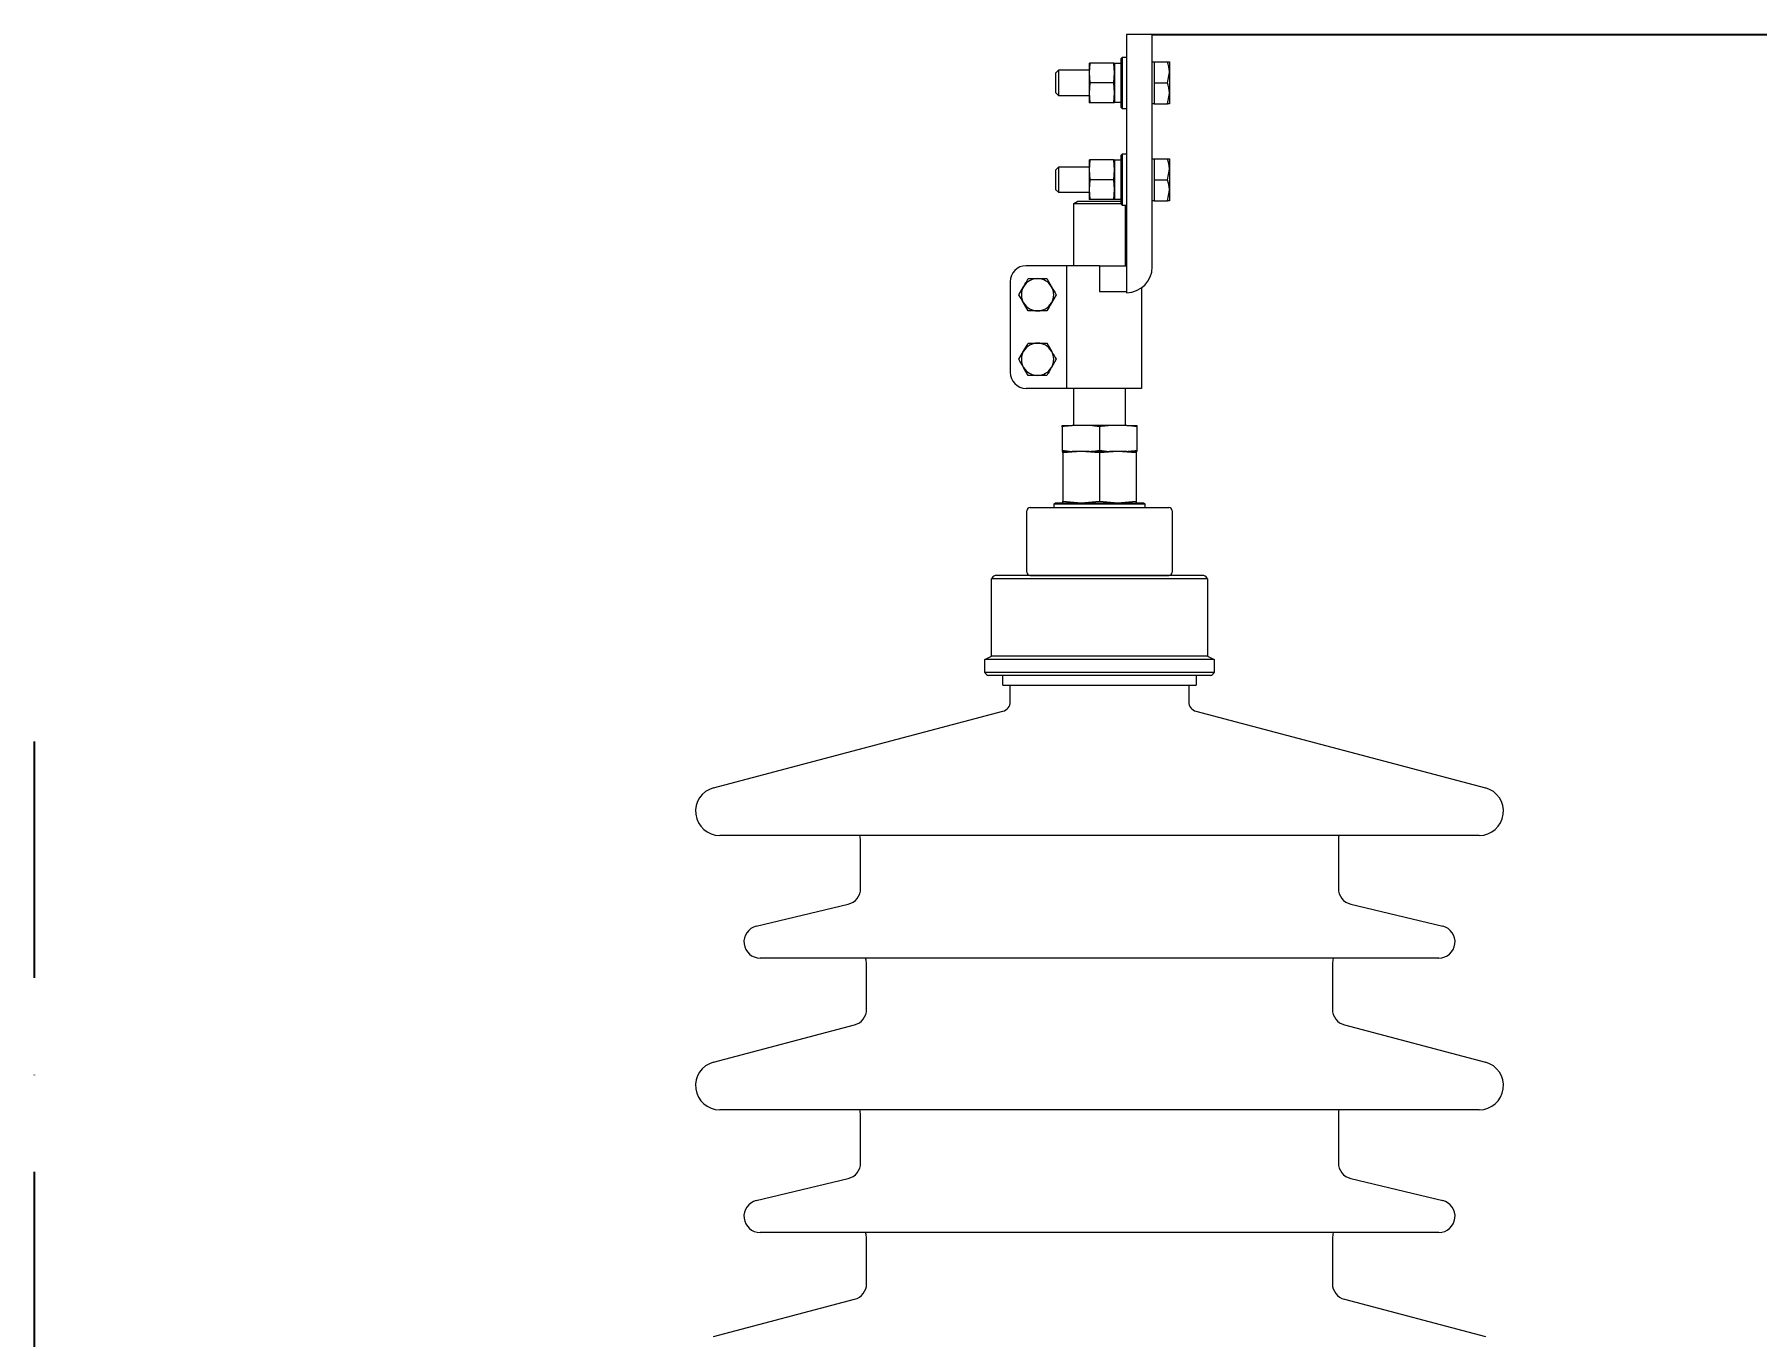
# Model space of a CAD drawing. Header units: millimetres. Extents: x 30710 to 48779, y -19256 to -8564.
# Drawn here: x 39610 to 40143, y -10259 to -9855 of the extents above; entities that cross this region are included whole.
import ezdxf

# ---------------------------------------------------------------- set-up
doc = ezdxf.new("R2010")
doc.units = ezdxf.units.MM
doc.header["$LTSCALE"] = 10
doc.linetypes.add('ACAD_ISO04W100', pattern=[30, 24, -3, 0, -3])
doc.layers.get('0').update_dxf_attribs({"color": 1, "linetype": 'ACAD_ISO04W100', "lineweight": 25})
doc.layers.add('2', color=3, linetype='Continuous', lineweight=25)
doc.layers.add('粗实线', color=4, linetype='Continuous', lineweight=18)
doc.styles.get("Standard").update_dxf_attribs({"font": ''})
doc.styles.get('Standard').set_extended_font_data('arial')
doc.dimstyles.new('2', dxfattribs={"dimscale": 20, "dimtxt": 2.5, "dimasz": 2.5, "dimexe": 1.5, "dimexo": 0, "dimgap": 0.5, "dimtad": 1, "dimtoh": 1, "dimtxsty": 'Standard', "dimcen": -2.5, "dimdle": 5, "dimclrd": 3, "dimclre": 3, "dimclrt": 3, "dimazin": 2, "dimtfac": 1, "dimtmove": 0, "dimatfit": 2, "dimfxl": 0, "dimtolj": 1, "dimarcsym": 0})

# ---------------------------------------------------------------- blocks, each defined once
blk = doc.blocks.new('*X60')
at = {"layer": '2', "linetype": 'Continuous'}
for points in [[(40509.55, -9855.15), (40501.21, -9905.15), (40517.88, -9905.15)], [(40509.55, -12248.16), (40501.21, -12198.16), (40517.88, -12198.16)]]:
    blk.add_hatch(color=3, dxfattribs=at).paths.add_polyline_path(points, flags=0)
at = {"layer": '2', "color": 3, "linetype": 'Continuous'}
for p, q in [((39955.9, -9855.15), (40539.55, -9855.15)), ((40509.55, -12248.16), (40509.55, -9855.15)), ((40184.55, -12248.16), (40539.55, -12248.16))]:
    blk.add_line(p, q, dxfattribs=at)
at = {"layer": '2', "color": 3, "insert": (40474.03, -11051.65), "char_height": 50, "width": 299.9238, "attachment_point": 5, "rotation": 90}
blk.add_mtext('2450', dxfattribs=at)

msp = doc.modelspace()

# ---------------------------------------------------------------- linework, layer by layer
msp.add_line((39609.545, -12248.159), (39609.545, -10074.19))
at = {"layer": '粗实线'}
for p, q in [((39947.905, -9855.151), (39947.905, -9935.151)), ((39955.905, -9855.151), (39947.905, -9855.151)), ((39955.905, -9927.151), (39955.905, -9855.151)), ((39936.56, -9864.002), (39936.305, -9867.077)), ((39936.305, -9864.002), (39936.305, -9867.077)), ((39943.95, -9864.002), (39936.56, -9864.002)), ((39944.205, -9867.077), (39943.95, -9864.002)), ((39944.205, -9864.002), (39944.205, -9867.077)), ((39944.205, -9864.013), (39946.305, -9864.013)), ((39946.305, -9862.551), (39946.705, -9862.151)), ((39946.305, -9877.751), (39946.305, -9862.551)), ((39946.705, -9862.151), (39947.905, -9862.151)), ((39946.705, -9878.151), (39946.705, -9862.151)), ((39955.905, -9863.651), (39956.505, -9863.651)), ((39956.505, -9863.651), (39960.624, -9863.651)), ((39956.505, -9863.651), (39956.505, -9866.901)), ((39961.205, -9863.651), (39961.205, -9866.901)), ((39925.905, -9867.151), (39926.905, -9866.151)), ((39925.905, -9867.151), (39925.905, -9873.151)), ((39926.905, -9866.151), (39936.305, -9866.151)), ((39926.905, -9874.151), (39926.905, -9866.151)), ((39936.305, -9867.077), (39936.56, -9870.151)), ((39936.305, -9867.077), (39936.305, -9873.225)), ((39936.56, -9870.151), (39936.305, -9873.225)), ((39943.95, -9870.151), (39936.56, -9870.151)), ((39943.95, -9870.151), (39944.205, -9867.077)), ((39944.205, -9873.225), (39943.95, -9870.151)), ((39944.205, -9867.077), (39944.205, -9873.225)), ((39956.505, -9866.901), (39956.505, -9870.151)), ((39956.505, -9870.151), (39960.624, -9870.151)), ((39956.505, -9870.151), (39956.505, -9873.401)), ((39960.624, -9870.151), (39961.205, -9866.901)), ((39961.205, -9866.901), (39961.205, -9873.401)), ((39926.905, -9874.151), (39925.905, -9873.151)), ((39936.305, -9874.151), (39926.905, -9874.151)), ((39936.305, -9873.225), (39936.56, -9876.3)), ((39936.305, -9873.225), (39936.305, -9876.3)), ((39943.95, -9876.3), (39936.56, -9876.3)), ((39943.95, -9876.3), (39944.205, -9873.225)), ((39944.205, -9873.225), (39944.205, -9876.3)), ((39946.305, -9876.267), (39944.205, -9876.267)), ((39956.505, -9876.651), (39955.905, -9876.651)), ((39956.505, -9873.401), (39956.505, -9876.651)), ((39956.505, -9876.651), (39960.624, -9876.651)), ((39960.624, -9876.651), (39961.205, -9873.401)), ((39961.205, -9873.401), (39961.205, -9876.651)), ((39946.705, -9878.151), (39946.305, -9877.751)), ((39947.905, -9878.151), (39946.705, -9878.151)), ((39946.305, -9892.551), (39946.705, -9892.151)), ((39946.305, -9907.751), (39946.305, -9892.551)), ((39946.705, -9892.151), (39947.905, -9892.151)), ((39946.705, -9908.151), (39946.705, -9892.151)), ((39925.905, -9897.151), (39926.905, -9896.151)), ((39925.905, -9897.151), (39925.905, -9903.151)), ((39926.905, -9896.151), (39936.305, -9896.151)), ((39926.905, -9904.151), (39926.905, -9896.151)), ((39936.56, -9894.002), (39936.305, -9897.077)), ((39936.305, -9894.002), (39936.305, -9897.077)), ((39936.305, -9897.077), (39936.56, -9900.151)), ((39936.305, -9897.077), (39936.305, -9903.225)), ((39943.95, -9894.002), (39936.56, -9894.002)), ((39944.205, -9897.077), (39943.95, -9894.002)), ((39943.95, -9900.151), (39944.205, -9897.077)), ((39944.205, -9894.002), (39944.205, -9897.077)), ((39944.205, -9894.013), (39946.305, -9894.013)), ((39944.205, -9897.077), (39944.205, -9903.225)), ((39955.905, -9893.651), (39956.505, -9893.651)), ((39956.505, -9893.651), (39960.624, -9893.651)), ((39956.505, -9893.651), (39956.505, -9896.901)), ((39956.505, -9896.901), (39956.505, -9900.151)), ((39960.624, -9900.151), (39961.205, -9896.901)), ((39961.205, -9893.651), (39961.205, -9896.901)), ((39961.205, -9896.901), (39961.205, -9903.401)), ((39926.905, -9904.151), (39925.905, -9903.151)), ((39936.56, -9900.151), (39936.305, -9903.225)), ((39936.305, -9903.225), (39936.56, -9906.3)), ((39936.305, -9903.225), (39936.305, -9906.3)), ((39943.95, -9900.151), (39936.56, -9900.151)), ((39944.205, -9903.225), (39943.95, -9900.151)), ((39943.95, -9906.3), (39944.205, -9903.225)), ((39944.205, -9903.225), (39944.205, -9906.3)), ((39956.505, -9900.151), (39960.624, -9900.151)), ((39956.505, -9900.151), (39956.505, -9903.401)), ((39936.305, -9904.151), (39926.905, -9904.151)), ((39931.545, -9907.54), (39932.844, -9906.79)), ((39931.545, -9926.79), (39931.545, -9907.54)), ((39931.545, -9907.54), (39946.305, -9907.54)), ((39932.844, -9906.79), (39946.246, -9906.79)), ((39943.95, -9906.3), (39936.56, -9906.3)), ((39946.305, -9906.267), (39944.205, -9906.267)), ((39946.246, -9906.79), (39946.305, -9906.824)), ((39946.705, -9908.151), (39946.305, -9907.751)), ((39947.905, -9908.151), (39946.705, -9908.151)), ((39947.545, -9908.151), (39947.545, -9926.79)), ((39956.505, -9906.651), (39955.905, -9906.651)), ((39956.505, -9903.401), (39956.505, -9906.651)), ((39956.505, -9906.651), (39960.624, -9906.651)), ((39960.624, -9906.651), (39961.205, -9903.401)), ((39961.205, -9903.401), (39961.205, -9906.651)), ((39929.298, -9926.79), (39916.848, -9926.79)), ((39939.545, -9926.79), (39929.298, -9926.79)), ((39929.298, -9926.79), (39929.298, -9964.79)), ((39939.545, -9926.79), (39947.905, -9926.79)), ((39939.545, -9926.79), (39939.545, -9934.79)), ((39911.848, -9931.79), (39911.848, -9959.79)), ((39914.575, -9935.79), (39916.018, -9933.29)), ((39923.235, -9930.79), (39924.678, -9933.29)), ((39939.545, -9934.79), (39947.905, -9934.79)), ((39952.545, -9933.667), (39952.545, -9964.79)), ((39917.461, -9940.79), (39916.018, -9938.29)), ((39926.122, -9935.79), (39924.678, -9938.29)), ((39923.235, -9950.79), (39924.678, -9953.29)), ((39914.575, -9955.79), (39916.018, -9953.29)), ((39926.122, -9955.79), (39924.678, -9958.29)), ((39917.461, -9960.79), (39916.018, -9958.29)), ((39929.298, -9964.79), (39916.848, -9964.79)), ((39952.545, -9964.79), (39929.298, -9964.79)), ((39931.545, -9976.334), (39931.545, -9964.79)), ((39947.545, -9964.79), (39947.545, -9976.334)), ((39927.962, -9976.703), (39927.962, -9976.334)), ((39927.962, -9976.334), (39931.038, -9976.334)), ((39927.962, -9976.703), (39927.962, -9983.966)), ((39936.469, -9976.334), (39931.038, -9976.334)), ((39939.545, -9976.703), (39936.469, -9976.334)), ((39942.621, -9976.334), (39936.469, -9976.334)), ((39939.545, -9976.703), (39939.545, -9983.966)), ((39948.052, -9976.334), (39942.621, -9976.334)), ((39951.128, -9976.703), (39948.052, -9976.334)), ((39948.052, -9976.334), (39951.128, -9976.334)), ((39951.128, -9976.334), (39951.128, -9976.703)), ((39951.128, -9976.703), (39951.128, -9983.966)), ((39927.962, -9983.966), (39931.038, -9984.334)), ((39927.962, -9983.966), (39927.962, -9984.334)), ((39927.962, -9984.334), (39931.038, -9984.334)), ((39933.879, -9984.334), (39928.213, -9984.804)), ((39928.213, -9984.804), (39928.213, -9984.334)), ((39928.213, -9984.804), (39928.213, -9999.764)), ((39936.469, -9984.334), (39931.038, -9984.334)), ((39939.545, -9984.804), (39933.879, -9984.334)), ((39936.469, -9984.334), (39942.621, -9984.334)), ((39939.545, -9983.966), (39942.621, -9984.334)), ((39945.211, -9984.334), (39939.545, -9984.804)), ((39939.545, -9984.804), (39939.545, -9999.764)), ((39948.052, -9984.334), (39942.621, -9984.334)), ((39950.877, -9984.804), (39945.211, -9984.334)), ((39948.052, -9984.334), (39951.128, -9984.334)), ((39950.877, -9984.334), (39950.877, -9984.804)), ((39950.877, -9984.804), (39950.877, -9999.764)), ((39951.128, -9983.966), (39951.128, -9984.334)), ((39917.045, -10021.734), (39917.045, -10002.734)), ((39918.045, -10001.734), (39961.045, -10001.734)), ((39925.545, -10000.609), (39925.92, -10000.234)), ((39925.545, -10001.734), (39925.545, -10000.609)), ((39925.545, -10000.609), (39953.545, -10000.609)), ((39925.92, -10000.234), (39953.17, -10000.234)), ((39928.213, -9999.764), (39933.879, -10000.234)), ((39928.213, -10000.234), (39928.213, -9999.764)), ((39933.879, -10000.234), (39939.545, -9999.764)), ((39939.545, -9999.764), (39945.211, -10000.234)), ((39945.211, -10000.234), (39950.877, -9999.764)), ((39950.877, -9999.764), (39950.877, -10000.234)), ((39953.17, -10000.234), (39953.545, -10000.609)), ((39953.545, -10000.609), (39953.545, -10001.734)), ((39962.045, -10002.734), (39962.045, -10021.734)), ((39906.045, -10047.79), (39906.045, -10023.767)), ((39973.045, -10023.767), (39906.045, -10023.767)), ((39971.901, -10022.79), (39907.19, -10022.79)), ((39918.045, -10022.734), (39961.045, -10022.734)), ((39973.045, -10023.767), (39973.045, -10047.79)), ((39904.045, -10048.79), (39906.045, -10047.79)), ((39904.045, -10052.813), (39904.045, -10048.79)), ((39975.045, -10048.79), (39904.045, -10048.79)), ((39973.045, -10047.79), (39906.045, -10047.79)), ((39973.045, -10047.79), (39975.045, -10048.79)), ((39975.045, -10048.79), (39975.045, -10052.813)), ((39975.045, -10052.813), (39904.045, -10052.813)), ((39973.901, -10053.79), (39905.19, -10053.79)), ((39909.545, -10056.79), (39909.545, -10053.79)), ((39909.545, -10056.79), (39969.545, -10056.79)), ((39911.877, -10061.924), (39911.877, -10056.79)), ((39967.213, -10056.79), (39967.213, -10061.924)), ((39969.545, -10053.79), (39969.545, -10056.79)), ((39819.96, -10088.539), (39909.644, -10064.824)), ((39969.446, -10064.824), (40059.13, -10088.539)), ((40057.213, -10103.29), (39821.878, -10103.29)), ((39865.536, -10119.721), (39865.536, -10104.721)), ((40013.555, -10104.721), (40013.555, -10119.721)), ((39833.21, -10131.428), (39861.704, -10124.583)), ((40017.387, -10124.583), (40045.881, -10131.428)), ((40044.713, -10141.29), (39834.378, -10141.29)), ((39867.378, -10157.151), (39867.378, -10142.947)), ((40011.713, -10142.947), (40011.713, -10157.151)), ((39819.96, -10173.539), (39863.656, -10161.985)), ((40015.435, -10161.985), (40059.13, -10173.539)), ((40057.213, -10188.29), (39821.878, -10188.29)), ((39865.536, -10204.721), (39865.536, -10189.721)), ((40013.555, -10189.721), (40013.555, -10204.721)), ((39833.21, -10216.428), (39861.704, -10209.583)), ((40017.387, -10209.583), (40045.881, -10216.428)), ((40044.713, -10226.29), (39834.378, -10226.29)), ((39867.378, -10242.151), (39867.378, -10227.947)), ((40011.713, -10227.947), (40011.713, -10242.151)), ((39819.96, -10258.539), (39863.656, -10246.985)), ((40015.435, -10246.985), (40059.13, -10258.539))]:
    msp.add_line(p, q, dxfattribs=at)
for points in [[(39865.536, -10104.721), (39865.44, -10103.746), (39865.327, -10103.29)], [(40013.764, -10103.29), (40013.651, -10103.746), (40013.555, -10104.721)], [(39867.378, -10142.947), (39867.282, -10141.972), (39867.095, -10141.29)], [(40011.996, -10141.29), (40011.809, -10141.972), (40011.713, -10142.947)], [(39865.536, -10189.721), (39865.44, -10188.746), (39865.327, -10188.29)], [(40013.764, -10188.29), (40013.651, -10188.746), (40013.555, -10189.721)], [(39867.378, -10227.947), (39867.282, -10226.972), (39867.095, -10226.29)], [(40011.996, -10226.29), (40011.809, -10226.972), (40011.713, -10227.947)]]:
    msp.add_lwpolyline(points, dxfattribs=at)
for centre, radius, start, end in [((39916.848, -9931.79), 5, 90, 180), ((39947.905, -9927.151), 8, 270, 0), ((39920.348, -9935.79), 5, 150, 210), ((39920.348, -9935.79), 5, 90, 150), ((39920.348, -9935.79), 5, 30, 90), ((39920.348, -9935.79), 5, 330, 30), ((39920.348, -9935.79), 5, 210, 270), ((39920.348, -9935.79), 5, 270, 330), ((39920.348, -9955.79), 5, 90, 150), ((39920.348, -9955.79), 5, 30, 90), ((39920.348, -9955.79), 5, 150, 210), ((39920.348, -9955.79), 5, 330, 30), ((39916.848, -9959.79), 5, 180, 270), ((39920.348, -9955.79), 5, 210, 270), ((39920.348, -9955.79), 5, 270, 330), ((39918.045, -10002.734), 1, 90, 180), ((39961.045, -10002.734), 1, 0, 90), ((39907.797, -10024.66), 1.966, 107.97757, 152.97757), ((39918.045, -10021.734), 1, 180, 270), ((39961.045, -10021.734), 1, 270, 0), ((39971.294, -10024.66), 1.966, 27.02243, 72.02243), ((39905.797, -10051.92), 1.966, 207.02243, 252.02243), ((39973.294, -10051.92), 1.966, 287.97757, 332.97757), ((39908.877, -10061.924), 3, 284.81144, 360), ((39970.213, -10061.924), 3, 180, 255.18856), ((39821.878, -10095.79), 7.5, 104.81144, 270), ((40057.213, -10095.79), 7.5, 270, 75.18856), ((39860.536, -10119.721), 5, 283.50795, 0), ((40018.555, -10119.721), 5, 180, 256.49205), ((39834.378, -10136.29), 5, 103.50795, 270), ((40044.713, -10136.29), 5, 270, 76.49205), ((39862.378, -10157.151), 5, 284.81144, 360), ((40016.713, -10157.151), 5, 180, 255.18856), ((39821.878, -10180.79), 7.5, 104.81144, 270), ((40057.213, -10180.79), 7.5, 270, 75.18856), ((39860.536, -10204.721), 5, 283.50795, 0), ((40018.555, -10204.721), 5, 180, 256.49205), ((39834.378, -10221.29), 5, 103.50795, 270), ((40044.713, -10221.29), 5, 270, 76.49205), ((39862.378, -10242.151), 5, 284.81144, 0), ((40016.713, -10242.151), 5, 180, 255.18856)]:
    msp.add_arc(centre, radius, start, end, dxfattribs=at)
for points, knots in [([(39936.305, -9864.002), (39936.334, -9864.002), (39936.373, -9864.002), (39936.525, -9864.002), (39936.56, -9864.002)], [0, 0, 0, 0, 0.19724856, 0.25487853, 0.25487853, 0.25487853, 0.25487853]), ([(39943.95, -9864.002), (39943.984, -9864.002), (39944.137, -9864.002), (39944.175, -9864.002), (39944.205, -9864.002)], [0, 0, 0, 0, 0.05762997, 0.25487853, 0.25487853, 0.25487853, 0.25487853]), ([(39961.205, -9866.901), (39961.204, -9866.824), (39961.196, -9865.726), (39960.9, -9864.651), (39960.624, -9863.651)], [0, 0, 0, 0, 0.232437, 3.3103722, 3.3103722, 3.3103722, 3.3103722]), ([(39960.624, -9863.651), (39960.701, -9863.651), (39961.043, -9863.651), (39961.134, -9863.651), (39961.205, -9863.651)], [0, 0, 0, 0, 0.12987821, 0.58055658, 0.58055658, 0.58055658, 0.58055658]), ([(39961.205, -9873.401), (39961.204, -9873.324), (39961.196, -9872.226), (39960.9, -9871.151), (39960.624, -9870.151)], [0, 0, 0, 0, 0.232437, 3.3103722, 3.3103722, 3.3103722, 3.3103722]), ([(39936.56, -9876.3), (39936.525, -9876.3), (39936.373, -9876.3), (39936.334, -9876.3), (39936.305, -9876.3)], [0, 0, 0, 0, 0.05762997, 0.25487853, 0.25487853, 0.25487853, 0.25487853]), ([(39944.205, -9876.3), (39944.175, -9876.3), (39944.137, -9876.3), (39943.984, -9876.3), (39943.95, -9876.3)], [0, 0, 0, 0, 0.19724856, 0.25487853, 0.25487853, 0.25487853, 0.25487853]), ([(39961.205, -9876.651), (39961.134, -9876.651), (39961.043, -9876.651), (39960.701, -9876.651), (39960.624, -9876.651)], [0, 0, 0, 0, 0.45067837, 0.58055658, 0.58055658, 0.58055658, 0.58055658]), ([(39936.305, -9894.002), (39936.334, -9894.002), (39936.373, -9894.002), (39936.525, -9894.002), (39936.56, -9894.002)], [0, 0, 0, 0, 0.19724856, 0.25487853, 0.25487853, 0.25487853, 0.25487853]), ([(39943.95, -9894.002), (39943.984, -9894.002), (39944.137, -9894.002), (39944.175, -9894.002), (39944.205, -9894.002)], [0, 0, 0, 0, 0.05762997, 0.25487853, 0.25487853, 0.25487853, 0.25487853]), ([(39961.205, -9896.901), (39961.204, -9896.824), (39961.196, -9895.726), (39960.9, -9894.651), (39960.624, -9893.651)], [0, 0, 0, 0, 0.232437, 3.3103722, 3.3103722, 3.3103722, 3.3103722]), ([(39960.624, -9893.651), (39960.701, -9893.651), (39961.043, -9893.651), (39961.134, -9893.651), (39961.205, -9893.651)], [0, 0, 0, 0, 0.12987821, 0.58055658, 0.58055658, 0.58055658, 0.58055658]), ([(39961.205, -9903.401), (39961.204, -9903.324), (39961.196, -9902.226), (39960.9, -9901.151), (39960.624, -9900.151)], [0, 0, 0, 0, 0.232437, 3.3103722, 3.3103722, 3.3103722, 3.3103722]), ([(39936.56, -9906.3), (39936.525, -9906.3), (39936.373, -9906.3), (39936.334, -9906.3), (39936.305, -9906.3)], [0, 0, 0, 0, 0.05762997, 0.25487853, 0.25487853, 0.25487853, 0.25487853]), ([(39944.205, -9906.3), (39944.175, -9906.3), (39944.137, -9906.3), (39943.984, -9906.3), (39943.95, -9906.3)], [0, 0, 0, 0, 0.19724856, 0.25487853, 0.25487853, 0.25487853, 0.25487853]), ([(39961.205, -9906.651), (39961.134, -9906.651), (39961.043, -9906.651), (39960.701, -9906.651), (39960.624, -9906.651)], [0, 0, 0, 0, 0.45067837, 0.58055658, 0.58055658, 0.58055658, 0.58055658]), ([(39916.018, -9933.29), (39916.052, -9933.231), (39916.54, -9932.386), (39917.017, -9931.559), (39917.461, -9930.79)], [0, 0, 0, 0, 0.2026516, 2.8867513, 2.8867513, 2.8867513, 2.8867513]), ([(39917.461, -9930.79), (39917.66, -9930.79), (39918.6, -9930.79), (39919.577, -9930.79), (39920.348, -9930.79)], [0, 0, 0, 0, 0.6091067, 2.8867513, 2.8867513, 2.8867513, 2.8867513]), ([(39920.348, -9930.79), (39920.575, -9930.79), (39921.551, -9930.79), (39922.504, -9930.79), (39923.235, -9930.79)], [0, 0, 0, 0, 0.6692912, 2.8867513, 2.8867513, 2.8867513, 2.8867513]), ([(39924.678, -9933.29), (39924.713, -9933.349), (39925.2, -9934.193), (39925.678, -9935.021), (39926.122, -9935.79)], [0, 0, 0, 0, 0.2026516, 2.8867513, 2.8867513, 2.8867513, 2.8867513]), ([(39916.018, -9938.29), (39915.984, -9938.231), (39915.496, -9937.386), (39915.019, -9936.559), (39914.575, -9935.79)], [0, 0, 0, 0, 0.2026516, 2.8867513, 2.8867513, 2.8867513, 2.8867513]), ([(39924.678, -9938.29), (39924.644, -9938.349), (39924.157, -9939.193), (39923.679, -9940.021), (39923.235, -9940.79)], [0, 0, 0, 0, 0.2026516, 2.8867513, 2.8867513, 2.8867513, 2.8867513]), ([(39920.348, -9940.79), (39919.577, -9940.79), (39918.6, -9940.79), (39917.66, -9940.79), (39917.461, -9940.79)], [0, 0, 0, 0, 2.2776446, 2.8867513, 2.8867513, 2.8867513, 2.8867513]), ([(39923.235, -9940.79), (39922.504, -9940.79), (39921.551, -9940.79), (39920.575, -9940.79), (39920.348, -9940.79)], [0, 0, 0, 0, 2.2174601, 2.8867513, 2.8867513, 2.8867513, 2.8867513]), ([(39916.018, -9953.29), (39916.052, -9953.231), (39916.54, -9952.386), (39917.017, -9951.559), (39917.461, -9950.79)], [0, 0, 0, 0, 0.2026516, 2.8867513, 2.8867513, 2.8867513, 2.8867513]), ([(39917.461, -9950.79), (39917.66, -9950.79), (39918.6, -9950.79), (39919.577, -9950.79), (39920.348, -9950.79)], [0, 0, 0, 0, 0.6091067, 2.8867513, 2.8867513, 2.8867513, 2.8867513]), ([(39920.348, -9950.79), (39920.575, -9950.79), (39921.551, -9950.79), (39922.504, -9950.79), (39923.235, -9950.79)], [0, 0, 0, 0, 0.6692912, 2.8867513, 2.8867513, 2.8867513, 2.8867513]), ([(39916.018, -9958.29), (39915.984, -9958.231), (39915.496, -9957.386), (39915.019, -9956.559), (39914.575, -9955.79)], [0, 0, 0, 0, 0.2026516, 2.8867513, 2.8867513, 2.8867513, 2.8867513]), ([(39924.678, -9953.29), (39924.713, -9953.349), (39925.2, -9954.193), (39925.678, -9955.021), (39926.122, -9955.79)], [0, 0, 0, 0, 0.2026516, 2.8867513, 2.8867513, 2.8867513, 2.8867513]), ([(39920.348, -9960.79), (39919.577, -9960.79), (39918.6, -9960.79), (39917.66, -9960.79), (39917.461, -9960.79)], [0, 0, 0, 0, 2.2776446, 2.8867513, 2.8867513, 2.8867513, 2.8867513]), ([(39923.235, -9960.79), (39922.504, -9960.79), (39921.551, -9960.79), (39920.575, -9960.79), (39920.348, -9960.79)], [0, 0, 0, 0, 2.2174601, 2.8867513, 2.8867513, 2.8867513, 2.8867513]), ([(39924.678, -9958.29), (39924.644, -9958.349), (39924.157, -9959.193), (39923.679, -9960.021), (39923.235, -9960.79)], [0, 0, 0, 0, 0.2026516, 2.8867513, 2.8867513, 2.8867513, 2.8867513]), ([(39931.038, -9976.334), (39930.832, -9976.352), (39929.804, -9976.44), (39928.781, -9976.586), (39927.962, -9976.703)], [0, 0, 0, 0, 0.6207576, 3.0985286, 3.0985286, 3.0985286, 3.0985286]), ([(39942.621, -9976.334), (39942.337, -9976.359), (39941.308, -9976.449), (39940.285, -9976.596), (39939.545, -9976.703)], [0, 0, 0, 0, 0.8582819, 3.0985702, 3.0985702, 3.0985702, 3.0985702]), ([(39936.469, -9984.334), (39936.675, -9984.317), (39937.703, -9984.229), (39938.727, -9984.083), (39939.545, -9983.966)], [0, 0, 0, 0, 0.6207576, 3.0985286, 3.0985286, 3.0985286, 3.0985286]), ([(39948.052, -9984.334), (39948.337, -9984.309), (39949.365, -9984.22), (39950.389, -9984.072), (39951.128, -9983.966)], [0, 0, 0, 0, 0.8582819, 3.0985702, 3.0985702, 3.0985702, 3.0985702])]:
    msp.add_open_spline(points, degree=3, knots=knots, dxfattribs=at)

# ---------------------------------------------------------------- dimensions: what is measured, and where the dimension line sits
at = {"layer": '2'}
dim = msp.add_linear_dim(base=(40509.545, -9855.151), p1=(40184.545, -12248.159), p2=(39955.905, -9855.151), angle=90, text='2450', dimstyle='2', override={"dimsah": 1}, dxfattribs=at)
dim.commit()
dim.dimension.update_dxf_attribs({"geometry": '*X60', "text_midpoint": (40474.031, -11051.655)})

doc.saveas('drawing.dxf')
